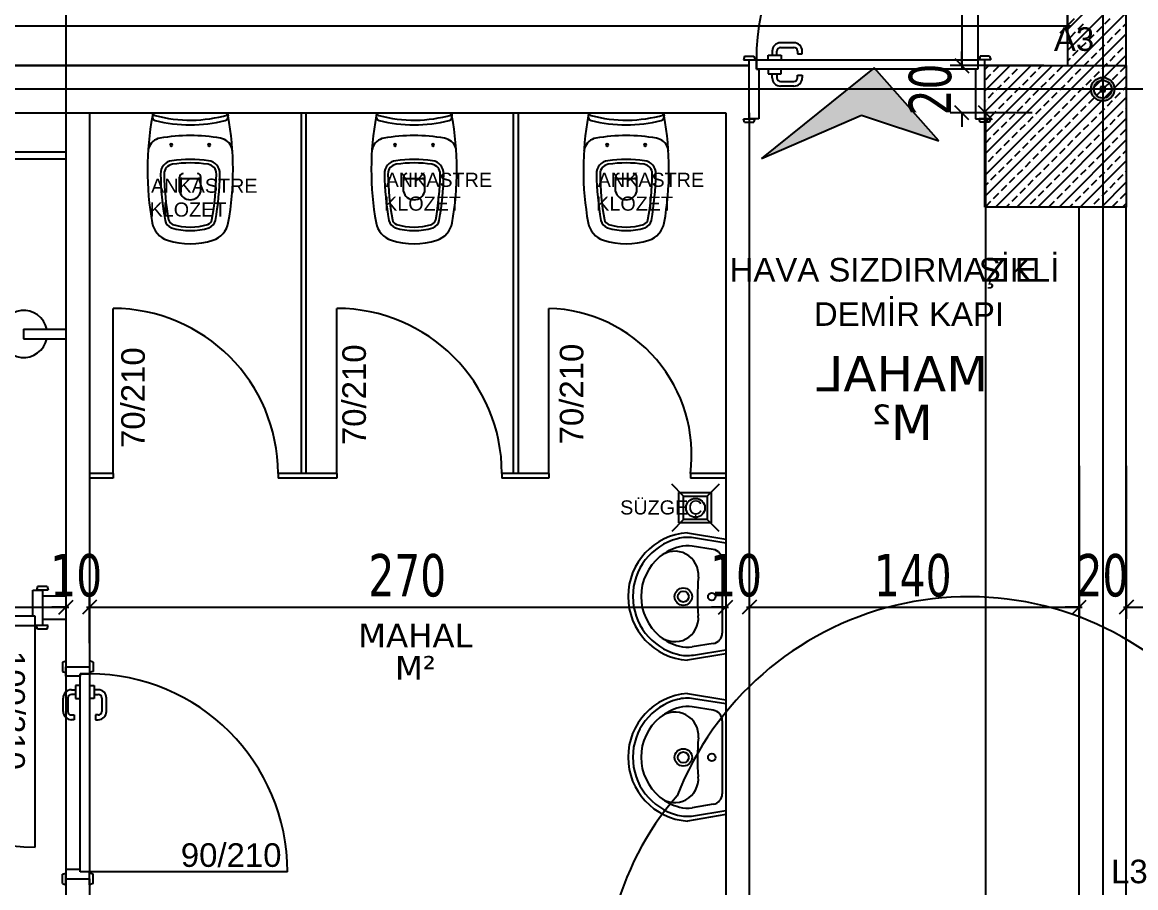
# Model space of a CAD drawing. Header units: millimetres. Extents: x 43168.9 to 43194.6, y -25545.1 to -25543.4.
# Drawn here: x 43169.2772 to 43169.3717, y -25543.9077 to -25543.8342 of the extents above; entities that cross this region are included whole.
import ezdxf
from ezdxf.enums import TextEntityAlignment as Align

# ---------------------------------------------------------------- set-up
doc = ezdxf.new("R2010")
doc.units = ezdxf.units.MM
doc.header["$LTSCALE"] = 200
doc.linetypes.add('DASHDOT2', pattern=[0.5, 0.25, -0.125, 0, -0.125])
for name, color, linetype in [('ahsap-mal_sgh', 44, 'Continuous'), ('aks_sgh', 5, 'DASHDOT2'), ('dograma_sgh', 43, 'Continuous'), ('duv_sgh', 4, 'Continuous'), ('kolon-b.a_sgh', 6, 'Continuous'), ('olcuic_sgh', 183, 'Continuous'), ('poz_sgh', 12, 'Continuous'), ('tarama-betonarme_sgh', 223, 'Continuous'), ('tefris-vitr_sgh', 156, 'Continuous'), ('yazi-genel_sgh', 7, 'Continuous')]:
    doc.layers.add(name, color=color, linetype=linetype)
doc.styles.add('1-200', font='arial.ttf', dxfattribs={"height": 60})
doc.styles.add('dim', font='VERDANA.TTF', dxfattribs={"width": 0.7})
doc.styles.add('text1', font='VERDANA.TTF')
doc.styles.add('text2', font='arial.ttf')

msp = doc.modelspace()

# ---------------------------------------------------------------- hatches: boundary and pattern name
msp.add_hatch(color=251).paths.add_polyline_path([(43169.35496612551, -25543.84431299453), (43169.34948354155, -25543.83810437786), (43169.33991312156, -25543.84580126879), (43169.34840391159, -25543.84212969205)])
h = msp.add_hatch(color=256)
edge = h.paths.add_edge_path()
edge.add_arc((43169.36887904157, -25543.83991939969), 0.001, 0, 360)
edge = h.paths.add_edge_path(flags=16)
edge.add_arc((43169.36887904157, -25543.83991939969), 0.00075, 0, 360)
h = msp.add_hatch(color=256)
edge = h.paths.add_edge_path()
edge.add_arc((43169.36887904157, -25543.83991939969), 0.001, 0, 360)
edge = h.paths.add_edge_path(flags=16)
edge.add_arc((43169.36887904157, -25543.83991939969), 0.00075, 0, 360)

# ---------------------------------------------------------------- linework, layer by layer
at = {"color": 0, "linetype": 'ByBlock', "lineweight": -2}
for p, q in [((43169.36527904157, -25543.835134116), (43169.36647904157, -25543.833934116)), ((43169.3563250017, -25543.83731939969), (43169.3575250017, -25543.83851939969)), ((43169.3563250017, -25543.83731939969), (43169.3575250017, -25543.83851939969)), ((43169.36907904157, -25543.83971939969), (43169.36867904157, -25543.83971939969)), ((43169.36867904157, -25543.83971939969), (43169.36867904157, -25543.84011939969)), ((43169.36907904157, -25543.83971939969), (43169.36867904157, -25543.83971939969)), ((43169.36867904157, -25543.83971939969), (43169.36867904157, -25543.84011939969)), ((43169.36894975225, -25543.83984868901), (43169.36880833089, -25543.83999011037)), ((43169.36894975225, -25543.83999011037), (43169.36880833089, -25543.83984868901)), ((43169.36894975225, -25543.83984868901), (43169.36880833089, -25543.83999011037)), ((43169.36894975225, -25543.83999011037), (43169.36880833089, -25543.83984868901)), ((43169.36907904157, -25543.84011939969), (43169.36907904157, -25543.83971939969)), ((43169.36907904157, -25543.84011939969), (43169.36907904157, -25543.83971939969)), ((43169.36867904157, -25543.84011939969), (43169.36907904157, -25543.84011939969)), ((43169.36867904157, -25543.84011939969), (43169.36907904157, -25543.84011939969)), ((43169.3575250017, -25543.84251939968), (43169.3563250017, -25543.84131939969)), ((43169.3595250017, -25543.84251939968), (43169.3583250017, -25543.84131939969)), ((43169.28027904113, -25543.88446240867), (43169.28147904113, -25543.88326240867)), ((43169.28027904113, -25543.88446240867), (43169.28147904113, -25543.88326240867)), ((43169.28347904113, -25543.88326240867), (43169.28227904113, -25543.88446240867)), ((43169.28347904113, -25543.88326240867), (43169.28227904113, -25543.88446240867)), ((43169.33627904096, -25543.88446240867), (43169.33747904096, -25543.88326240867)), ((43169.33627904096, -25543.88446240867), (43169.33747904096, -25543.88326240867)), ((43169.33947904096, -25543.88326240867), (43169.33827904096, -25543.88446240867)), ((43169.33947904096, -25543.88326240867), (43169.33827904096, -25543.88446240867)), ((43169.36627904143, -25543.88446240867), (43169.36747904143, -25543.88326240867)), ((43169.36627904143, -25543.88446240867), (43169.36747904143, -25543.88326240867)), ((43169.37147904143, -25543.88326240867), (43169.37027904143, -25543.88446240867)), ((43169.37147904143, -25543.88326240867), (43169.37027904143, -25543.88446240867))]:
    msp.add_line(p, q, dxfattribs=at)
at = {"color": 0}
for p, q in [((43169.34948354155, -25543.83810437786), (43169.33991312156, -25543.84580126879)), ((43169.35496612551, -25543.84431299453), (43169.34948354155, -25543.83810437786)), ((43169.33991312156, -25543.84580126879), (43169.34840391159, -25543.84212969205)), ((43169.34840391159, -25543.84212969205), (43169.35496612551, -25543.84431299453)), ((43169.33582350329, -25543.87897047384), (43169.33403748676, -25543.87868002769)), ((43169.33687904096, -25543.87843293213), (43169.33414984635, -25543.87798910416)), ((43169.33687904096, -25543.87843293213), (43169.33687904096, -25543.88748114851)), ((43169.33657904096, -25543.8798588041), (43169.33657904096, -25543.88605527655)), ((43169.33582350329, -25543.8869436068), (43169.33403748676, -25543.88723405295)), ((43169.33414984635, -25543.88792497648), (43169.33687904096, -25543.88748114851)), ((43169.33687904096, -25543.89207321951), (43169.33414984635, -25543.89162939154)), ((43169.33582350329, -25543.89261076122), (43169.33403748676, -25543.89232031507)), ((43169.33687904096, -25543.89207321951), (43169.33687904096, -25543.90112143589)), ((43169.33657904096, -25543.89349909147), (43169.33657904096, -25543.89969556393)), ((43169.33582350329, -25543.90058389418), (43169.33403748676, -25543.90087434033)), ((43169.33414984635, -25543.90156526386), (43169.33687904096, -25543.90112143589))]:
    msp.add_line(p, q, dxfattribs=at)
at = {"color": 0, "linetype": 'Continuous'}
for p, q in [((43169.28826628126, -25543.84191939969), (43169.29459893462, -25543.84191939969)), ((43169.30726628117, -25543.84191939969), (43169.31359893453, -25543.84191939969)), ((43169.32526628116, -25543.84191939969), (43169.33159893454, -25543.84191939969)), ((43169.29052174126, -25543.84859331969), (43169.29052174126, -25543.84738371968)), ((43169.29052174126, -25543.84748451968), (43169.29233614125, -25543.84748451968)), ((43169.29233614125, -25543.84859331969), (43169.29233614125, -25543.84738371968)), ((43169.30952174117, -25543.84859331969), (43169.30952174117, -25543.84738371968)), ((43169.30952174117, -25543.84748451968), (43169.31133614117, -25543.84748451968)), ((43169.31133614117, -25543.84859331969), (43169.31133614117, -25543.84738371968)), ((43169.32752174116, -25543.84859331969), (43169.32752174116, -25543.84738371968)), ((43169.32752174116, -25543.84748451968), (43169.32933614117, -25543.84748451968)), ((43169.32933614117, -25543.84859331969), (43169.32933614117, -25543.84738371968))]:
    msp.add_line(p, q, dxfattribs=at)
for p, q in [((43169.33330935935, -25543.87443698158), (43169.33230935935, -25543.87343698158)), ((43169.33630935935, -25543.87343698158), (43169.33530935935, -25543.87443698158)), ((43169.33330935935, -25543.87643698158), (43169.33330935935, -25543.87443698158)), ((43169.33330935935, -25543.87443698158), (43169.33530935935, -25543.87443698158)), ((43169.33530935935, -25543.87443698158), (43169.33530935935, -25543.87643698158)), ((43169.33330935935, -25543.87643698158), (43169.33230935935, -25543.87743698158)), ((43169.33530935935, -25543.87643698158), (43169.33330935935, -25543.87643698158)), ((43169.33630935935, -25543.87743698158), (43169.33530935935, -25543.87643698158)), ((43169.33275534181, -25543.89986811952), (43169.33275534181, -25543.89986811952))]:
    msp.add_line(p, q)
at = {"color": 0, "linetype": 'Continuous', "lineweight": -2}
for radius in [0.001, 0.001, 0.00075, 0.00075]:
    msp.add_circle((43169.36887904157, -25543.83991939969), radius, dxfattribs=at)
msp.add_circle((43169.33430935935, -25543.87543698158), 0.0008)
at = {"color": 0}
for centre, radius in [((43169.33327904096, -25543.88296964179), 0.0007400000000000001), ((43169.33327904096, -25543.88296964179), 0.00046), ((43169.33569811388, -25543.88296964179), 0.00032), ((43169.33327904096, -25543.89660992917), 0.0007400000000000001), ((43169.33327904096, -25543.89660992917), 0.00046), ((43169.33569811388, -25543.89660992917), 0.00032)]:
    msp.add_circle(centre, radius, dxfattribs=at)
at = {"color": 0, "linetype": 'Continuous'}
for centre, radius, start, end in [((43169.31304014125, -25543.84674867968), 0.02524468, 169.5449120765413, 190.2611061686555), ((43169.28855160125, -25543.84222983968), 0.0003427200000000001, 169.5449120765413, 255.1119651262232), ((43169.29130562147, -25543.84268177741), 0.003133497843446896, 165.9186519573934, 170.5567157658163), ((43169.28850820125, -25543.84191939969), 0.00024192, 180, 255.0200435291999), ((43169.29142894125, -25543.83100371969), 0.0115416, 255.0200435291999, 286.0987999213461), ((43169.29142894125, -25543.83140691969), 0.0115416, 255.1119651262232, 284.8880348737768), ((43169.29430628126, -25543.84222983968), 0.0003427200000000001, 284.8880348737768, 10.45508792345872), ((43169.29439284125, -25543.84194351968), 0.0002074999999995732, 286.8887178219527, 6.675207586944762), ((43169.30228652164, -25543.84067321647), 0.007787937268195099, 189.2077398298719, 191.0632290935294), ((43169.26981776125, -25543.84674867968), 0.02524468, 349.7388938313446, 10.45508792345872), ((43169.33204014117, -25543.84674867968), 0.02524468, 169.5449120765413, 190.2611061686555), ((43169.30755160117, -25543.84222983968), 0.0003427200000000001, 169.5449120765413, 255.1119651262232), ((43169.31030562138, -25543.84268177741), 0.003133497843446896, 165.9186519573934, 170.5567157658163), ((43169.30750820116, -25543.84191939969), 0.00024192, 180, 255.0200435291999), ((43169.31042894116, -25543.83100371969), 0.0115416, 255.0200435291999, 286.0987999213461), ((43169.31042894116, -25543.83140691969), 0.0115416, 255.1119651262232, 284.8880348737768), ((43169.31330628117, -25543.84222983968), 0.0003427200000000001, 284.8880348737768, 10.45508792345872), ((43169.31339284117, -25543.84194351968), 0.0002074999999995732, 286.8887178219527, 6.675207586944762), ((43169.32128652156, -25543.84067321647), 0.007787937268195099, 189.2077398298719, 191.0632290935294), ((43169.28881776117, -25543.84674867968), 0.02524468, 349.7388938313446, 10.45508792345872), ((43169.35004014117, -25543.84674867968), 0.02524468, 169.5449120765413, 190.2611061686555), ((43169.32555160117, -25543.84222983968), 0.0003427200000000001, 169.5449120765413, 255.1119651262232), ((43169.32830562138, -25543.84268177741), 0.003133497843446896, 165.9186519573934, 170.5567157658163), ((43169.32550820117, -25543.84191939969), 0.00024192, 180, 255.0200435291999), ((43169.32842894117, -25543.83100371969), 0.0115416, 255.0200435291999, 286.0987999213461), ((43169.32842894117, -25543.83140691969), 0.0115416, 255.1119651262232, 284.8880348737768), ((43169.33130628116, -25543.84222983968), 0.0003427200000000001, 284.8880348737768, 10.45508792345872), ((43169.33139284117, -25543.84194351968), 0.0002074999999995732, 286.8887178219527, 6.675207586944762), ((43169.33928652156, -25543.84067321647), 0.007787937268195099, 189.2077398298719, 191.0632290935294), ((43169.30681776116, -25543.84674867968), 0.02524468, 349.7388938313446, 10.45508792345872), ((43169.28905820126, -25543.84526659968), 0.0012096, 99.70627882945507, 162.1769421104649), ((43169.29142894125, -25543.85912691968), 0.0152712, 80.28521796358685, 99.70627882945507), ((43169.28981614125, -25543.84466211969), 0.000105, 0, 180), ((43169.28981614125, -25543.84466211969), 0.000105, 180, 0), ((43169.29303864126, -25543.84466211969), 0.000105, 0, 180), ((43169.29303864126, -25543.84466211969), 0.000105, 180, 0), ((43169.29380176125, -25543.84526695968), 0.0012096, 16.42053977213775, 80.28521796358685), ((43169.30805820117, -25543.84526659968), 0.0012096, 99.70627882945507, 162.1769421104649), ((43169.31042894116, -25543.85912691968), 0.0152712, 80.28521796358685, 99.70627882945507), ((43169.30881614117, -25543.84466211969), 0.000105, 0, 180), ((43169.30881614117, -25543.84466211969), 0.000105, 180, 0), ((43169.31203864117, -25543.84466211969), 0.000105, 0, 180), ((43169.31203864117, -25543.84466211969), 0.000105, 180, 0), ((43169.31280176117, -25543.84526695968), 0.0012096, 16.42053977213775, 80.28521796358685), ((43169.32605820116, -25543.84526659968), 0.0012096, 99.70627882945507, 162.1769421104649), ((43169.32842894117, -25543.85912691968), 0.0152712, 80.28521796358685, 99.70627882945507), ((43169.32681614117, -25543.84466211969), 0.000105, 0, 180), ((43169.32681614117, -25543.84466211969), 0.000105, 180, 0), ((43169.33003864116, -25543.84466211969), 0.000105, 0, 180), ((43169.33003864116, -25543.84466211969), 0.000105, 180, 0), ((43169.33080176117, -25543.84526695968), 0.0012096, 16.42053977213775, 80.28521796358685), ((43169.28942678125, -25543.84538511969), 0.00159678, 162.1769421104649, 172.1170608489973), ((43169.29346532125, -25543.84536609969), 0.00156034, 7.363955972175263, 16.42053977213775), ((43169.30842678116, -25543.84538511969), 0.00159678, 162.1769421104649, 172.1170608489973), ((43169.31246532117, -25543.84536609969), 0.00156034, 7.363955972175263, 16.42053977213775), ((43169.32642678117, -25543.84538511969), 0.00159678, 162.1769421104649, 172.1170608489973), ((43169.33046532117, -25543.84536609969), 0.00156034, 7.363955972175263, 16.42053977213775), ((43169.29003594125, -25543.84710331968), 0.00112896, 98.4278711426404, 180.8832112853982), ((43169.29003594125, -25543.84710331968), 0.00082656, 98.4278711426404, 180.8832112853982), ((43169.29142894125, -25543.85650505968), 0.01063334, 81.57212885735959, 98.4278711426404), ((43169.29142894125, -25543.85650505968), 0.01033094, 81.57212885735959, 98.4278711426404), ((43169.29282194125, -25543.84710331968), 0.00082656, 359.1167887146018, 81.57212885735959), ((43169.29282194125, -25543.84710331968), 0.00112896, 359.1167887146018, 81.57212885735959), ((43169.30903594117, -25543.84710331968), 0.00112896, 98.4278711426404, 180.8832112853982), ((43169.30903594117, -25543.84710331968), 0.00082656, 98.4278711426404, 180.8832112853982), ((43169.31042894116, -25543.85650505968), 0.01063334, 81.57212885735959, 98.4278711426404), ((43169.31042894116, -25543.85650505968), 0.01033094, 81.57212885735959, 98.4278711426404), ((43169.31182194117, -25543.84710331968), 0.00082656, 359.1167887146018, 81.57212885735959), ((43169.31182194117, -25543.84710331968), 0.00112896, 359.1167887146018, 81.57212885735959), ((43169.32703594117, -25543.84710331968), 0.00112896, 98.4278711426404, 180.8832112853982), ((43169.32703594117, -25543.84710331968), 0.00082656, 98.4278711426404, 180.8832112853982), ((43169.32842894117, -25543.85650505968), 0.01063334, 81.57212885735959, 98.4278711426404), ((43169.32842894117, -25543.85650505968), 0.01033094, 81.57212885735959, 98.4278711426404), ((43169.32982194117, -25543.84710331968), 0.00082656, 359.1167887146018, 81.57212885735959), ((43169.32982194117, -25543.84710331968), 0.00112896, 359.1167887146018, 81.57212885735959), ((43169.31304014125, -25543.84674867968), 0.02413588000000001, 180.8832112853982, 190.2611061686555), ((43169.31304014125, -25543.84674867968), 0.02383348, 180.8832112853982, 190.2611061686555), ((43169.29082414125, -25543.84738371968), 0.0003024, 90, 180), ((43169.29072334126, -25543.84768611969), 0.0002016, 90, 180), ((43169.29203374125, -25543.84738371968), 0.0003024, 0, 90), ((43169.29213454125, -25543.84768611969), 0.0002016, 0, 90), ((43169.26981776125, -25543.84674867968), 0.02383348, 349.7388938313446, 359.1167887146018), ((43169.26981776125, -25543.84674867968), 0.02413588000000001, 349.7388938313446, 359.1167887146018), ((43169.33204014117, -25543.84674867968), 0.02413588000000001, 180.8832112853982, 190.2611061686555), ((43169.33204014117, -25543.84674867968), 0.02383348, 180.8832112853982, 190.2611061686555), ((43169.30982414116, -25543.84738371968), 0.0003024, 90, 180), ((43169.30972334117, -25543.84768611969), 0.0002016, 90, 180), ((43169.31103374117, -25543.84738371968), 0.0003024, 0, 90), ((43169.31113454117, -25543.84768611969), 0.0002016, 0, 90), ((43169.28881776117, -25543.84674867968), 0.02383348, 349.7388938313446, 359.1167887146018), ((43169.28881776117, -25543.84674867968), 0.02413588000000001, 349.7388938313446, 359.1167887146018), ((43169.35004014117, -25543.84674867968), 0.02413588000000001, 180.8832112853982, 190.2611061686555), ((43169.35004014117, -25543.84674867968), 0.02383348, 180.8832112853982, 190.2611061686555), ((43169.32782414117, -25543.84738371968), 0.0003024, 90, 180), ((43169.32772334116, -25543.84768611969), 0.0002016, 90, 180), ((43169.32903374117, -25543.84738371968), 0.0003024, 0, 90), ((43169.32913454117, -25543.84768611969), 0.0002016, 0, 90), ((43169.30681776116, -25543.84674867968), 0.02383348, 349.7388938313446, 359.1167887146018), ((43169.30681776116, -25543.84674867968), 0.02413588000000001, 349.7388938313446, 359.1167887146018), ((43169.29142894125, -25543.84836291969), 0.000936, 194.250033162787, 345.749966837213), ((43169.31042894116, -25543.84836291969), 0.000936, 194.250033162787, 345.749966837213), ((43169.32842894117, -25543.84836291969), 0.000936, 194.250033162787, 345.749966837213), ((43169.29008378126, -25543.85090445969), 0.0019152, 190.2611061686555, 252.3488296842807), ((43169.29008378126, -25543.85090445969), 0.0008064000000000001, 190.2611061686555, 252.3488296842807), ((43169.29008378126, -25543.85090445969), 0.000504, 190.2611061686555, 252.3488296842807), ((43169.29277412126, -25543.85090445969), 0.000504, 287.6511703157194, 349.7388938313446), ((43169.29277412126, -25543.85090445969), 0.0008064000000000001, 287.6511703157194, 349.7388938313446), ((43169.29277412126, -25543.85090445969), 0.0019152, 287.6511703157194, 349.7388938313446), ((43169.30908378117, -25543.85090445969), 0.0019152, 190.2611061686555, 252.3488296842807), ((43169.30908378117, -25543.85090445969), 0.0008064000000000001, 190.2611061686555, 252.3488296842807), ((43169.30908378117, -25543.85090445969), 0.000504, 190.2611061686555, 252.3488296842807), ((43169.31177412117, -25543.85090445969), 0.000504, 287.6511703157194, 349.7388938313446), ((43169.31177412117, -25543.85090445969), 0.0008064000000000001, 287.6511703157194, 349.7388938313446), ((43169.31177412117, -25543.85090445969), 0.0019152, 287.6511703157194, 349.7388938313446), ((43169.32708378117, -25543.85090445969), 0.0019152, 190.2611061686555, 252.3488296842807), ((43169.32708378117, -25543.85090445969), 0.0008064000000000001, 190.2611061686555, 252.3488296842807), ((43169.32708378117, -25543.85090445969), 0.000504, 190.2611061686555, 252.3488296842807), ((43169.32977412116, -25543.85090445969), 0.000504, 287.6511703157194, 349.7388938313446), ((43169.32977412116, -25543.85090445969), 0.0008064000000000001, 287.6511703157194, 349.7388938313446), ((43169.32977412116, -25543.85090445969), 0.0019152, 287.6511703157194, 349.7388938313446), ((43169.29142894125, -25543.84667705969), 0.005242660000000001, 252.3488296842807, 287.6511703157194), ((43169.29142894125, -25543.84667705969), 0.00494026, 252.3488296842807, 287.6511703157194), ((43169.31042894116, -25543.84667705969), 0.005242660000000001, 252.3488296842807, 287.6511703157194), ((43169.31042894116, -25543.84667705969), 0.00494026, 252.3488296842807, 287.6511703157194), ((43169.32842894117, -25543.84667705969), 0.005242660000000001, 252.3488296842807, 287.6511703157194), ((43169.32842894117, -25543.84667705969), 0.00494026, 252.3488296842807, 287.6511703157194), ((43169.29142894125, -25543.84667705969), 0.006351460000000001, 252.3488296842807, 287.6511703157194), ((43169.31042894116, -25543.84667705969), 0.006351460000000001, 252.3488296842807, 287.6511703157194), ((43169.32842894117, -25543.84667705969), 0.006351460000000001, 252.3488296842807, 287.6511703157194)]:
    msp.add_arc(centre, radius, start, end, dxfattribs=at)
at = {"color": 0}
for centre, radius, start, end in [((43169.33406040696, -25543.88295704032), 0.005067828183215183, 104.6425346324955, 180), ((43169.33406040696, -25543.88295704032), 0.004367828183215182, 104.6425346324955, 129.1911825336606), ((43169.33361757651, -25543.8812621471), 0.003316040000000048, 80.76328557485782, 104.6425346324955), ((43169.33361757651, -25543.8812621471), 0.00261604, 80.76328557485782, 104.6425346324955), ((43169.33361757651, -25543.8812621471), 0.00261604, 80.76328557485782, 104.6425346324955), ((43169.33406040696, -25543.88295704032), 0.004367828183215182, 129.1911825336606, 180), ((43169.33256415259, -25543.88112187462), 0.002, 354.7254251190056, 129.1911825336606), ((43169.33567904096, -25543.8798588041), 0.0009000000000000001, 0, 80.76328557485782), ((43169.35257904096, -25543.88296964179), 0.0181, 174.7254251190056, 185.1965979802496), ((43169.33256415259, -25543.88112187465), 0.002, 354.7224443883432, 354.7284070790732), ((43169.33256415259, -25543.88112187465), 0.002, 354.7224443883432, 354.7284070790732), ((43169.33406040696, -25543.88295704032), 0.005067828183215189, 180, 255.3574653675045), ((43169.33406040696, -25543.88297698212), 0.005067828183215183, 179.8457765262214, 179.9170113387084), ((43169.33406040696, -25543.88295704032), 0.004367828183215182, 180, 230.7308423445258), ((43169.33256165641, -25543.884790168), 0.002, 230.7308423445258, 5.196597980249598), ((43169.33256165641, -25543.88479016797), 0.002, 5.193616590629108, 5.199578520734829), ((43169.33256165641, -25543.88479016797), 0.002, 5.193616590629108, 5.199578520734829), ((43169.33567904096, -25543.88605527655), 0.0009000000000000001, 279.2367144251422, 0), ((43169.33406040696, -25543.88295704032), 0.004367828183215182, 230.7308423445258, 255.3574653675045), ((43169.33361757651, -25543.88465193354), 0.00261604, 255.3574653675045, 279.2367144251422), ((43169.33361757651, -25543.88465193354), 0.00261604, 255.3574653675045, 279.2367144251422), ((43169.33361757651, -25543.88465193354), 0.003316040000000014, 255.3574653675045, 279.2367144251422), ((43169.33406040696, -25543.8965973277), 0.005067828183215183, 104.6425346324955, 180), ((43169.33361757651, -25543.89490243448), 0.003316040000000048, 80.76328557485782, 104.6425346324955), ((43169.33406040696, -25543.8965973277), 0.004367828183215182, 104.6425346324955, 129.1911825336606), ((43169.33256415259, -25543.894762162), 0.002, 354.7254251190056, 129.1911825336606), ((43169.33361757651, -25543.89490243448), 0.00261604, 80.76328557485782, 104.6425346324955), ((43169.33361757651, -25543.89490243448), 0.00261604, 80.76328557485782, 104.6425346324955), ((43169.33567904096, -25543.89349909147), 0.0009000000000000001, 0, 80.76328557485782), ((43169.33406040696, -25543.8965973277), 0.004367828183215182, 129.1911825336606, 180), ((43169.35257904096, -25543.89660992917), 0.0181, 174.7254251190056, 185.1965979802496), ((43169.33256415259, -25543.89476216203), 0.002, 354.7224443883432, 354.7284070790732), ((43169.33256415259, -25543.89476216203), 0.002, 354.7224443883432, 354.7284070790732), ((43169.33406040696, -25543.8965973277), 0.005067828183215189, 180, 255.3574653675045), ((43169.33406040696, -25543.8966172695), 0.005067828183215183, 179.8457765262214, 179.9170113387084), ((43169.33406040696, -25543.8965973277), 0.004367828183215182, 180, 230.7308423445258), ((43169.33256165641, -25543.89843045538), 0.002, 230.7308423445258, 5.196597980249598), ((43169.33256165641, -25543.89843045535), 0.002, 5.193616590629108, 5.199578520734829), ((43169.33256165641, -25543.89843045535), 0.002, 5.193616590629108, 5.199578520734829), ((43169.33406040696, -25543.8965973277), 0.004367828183215182, 230.7308423445258, 255.3574653675045), ((43169.33567904096, -25543.89969556393), 0.0009000000000000001, 279.2367144251422, 0), ((43169.33361757651, -25543.89829222092), 0.00261604, 255.3574653675045, 279.2367144251422), ((43169.33361757651, -25543.89829222092), 0.00261604, 255.3574653675045, 279.2367144251422), ((43169.33361757651, -25543.89829222092), 0.003316040000000014, 255.3574653675045, 279.2367144251422)]:
    msp.add_arc(centre, radius, start, end, dxfattribs=at)
for centre, radius, start, end in [((43169.35750790998, -25543.9095586669), 0.02658187990774248, 48.61982360371253, 158.6198233049204), ((43169.35125286414, -25543.9160487523), 0.02457582572273516, 138.8223199974532, 248.8223207727208)]:
    msp.add_arc(centre, radius, start, end)
at = {"layer": 'ahsap-mal_sgh'}
for p, q in [((43169.30087904113, -25543.87251939968), (43169.30087904113, -25543.84191939969)), ((43169.30127904113, -25543.87251939968), (43169.30127904113, -25543.84191939969)), ((43169.31887904113, -25543.87251939968), (43169.31887904113, -25543.84191939969)), ((43169.31927904113, -25543.87251939968), (43169.31927904113, -25543.84191939969)), ((43169.28487904113, -25543.87251939968), (43169.28287904113, -25543.87251939968)), ((43169.28487904113, -25543.87291939968), (43169.28287904113, -25543.87291939968)), ((43169.30387904104, -25543.87251939968), (43169.29887904113, -25543.87251939968)), ((43169.30387904104, -25543.87291939968), (43169.29887904113, -25543.87291939968)), ((43169.32187904105, -25543.87291939968), (43169.31787332568, -25543.87291939968)), ((43169.32187904105, -25543.87251939968), (43169.31787904113, -25543.87251939968)), ((43169.33687904096, -25543.87251939968), (43169.33387904113, -25543.87251939968)), ((43169.33687904096, -25543.87291939968), (43169.33387904113, -25543.87291939968))]:
    msp.add_line(p, q, dxfattribs=at)
at = {"layer": 'aks_sgh'}
for p, q in [((43169.28087904157, -25543.74091939969), (43169.28087904157, -25544.78991939969)), ((43169.36887904157, -25543.74091939969), (43169.36887904157, -25544.78991939969)), ((43169.99087959111, -25543.83991939969), (43169.01487849203, -25543.83991939969))]:
    msp.add_line(p, q, dxfattribs=at)
at = {"layer": 'Defpoints', "color": 1}
for p, q in [((43169.33291340544, -25543.87670231598), (43169.33291340544, -25543.87412851473)), ((43169.33291340544, -25543.87412851473), (43169.33564678958, -25543.87412851473)), ((43169.33564678958, -25543.87412851473), (43169.33564678958, -25543.87670231598)), ((43169.33564678958, -25543.87670231598), (43169.33291340544, -25543.87670231598)), ((43169.33363216403, -25543.87754385301), (43169.33687904096, -25543.87808820693)), ((43169.33687904096, -25543.87808820693), (43169.33687904096, -25543.88782587371)), ((43169.33687904096, -25543.88782587371), (43169.33363216403, -25543.88837022763)), ((43169.33363216403, -25543.89118414039), (43169.33687904096, -25543.89172849431)), ((43169.33687904096, -25543.89172849431), (43169.33687904096, -25543.90146616109)), ((43169.33687904096, -25543.90146616109), (43169.33363216403, -25543.90201051501))]:
    msp.add_line(p, q, dxfattribs=at)
for centre in [(43169.3340196143, -25543.88295704032), (43169.3340196143, -25543.8965973277)]:
    msp.add_arc(centre, 0.005427035520148855, 94.09397777718895, 265.906022222811, dxfattribs=at)
at = {"layer": 'dograma_sgh', "color": 145}
for p, q in [((43169.35827904144, -25543.81861939968), (43169.35827904144, -25543.83741939969)), ((43169.28487904113, -25543.87251939968), (43169.28487904113, -25543.85851939968)), ((43169.30387904113, -25543.87251939968), (43169.30387904113, -25543.85851939968)), ((43169.32187904113, -25543.87251939968), (43169.32187904113, -25543.85851939968)), ((43169.28487904113, -25543.87251939968), (43169.28487904113, -25543.87291939968)), ((43169.29887904113, -25543.87251939968), (43169.29887904113, -25543.87291939968)), ((43169.30387904104, -25543.87251939968), (43169.30387904104, -25543.87291939968)), ((43169.31787904105, -25543.87251939968), (43169.31787904105, -25543.87291939968)), ((43169.32187904105, -25543.87251939968), (43169.32187904105, -25543.87291939968)), ((43169.33387904113, -25543.87251939968), (43169.33387904113, -25543.87291939968)), ((43169.27827904113, -25543.90421939969), (43169.27827904113, -25543.88541939968)), ((43169.29967904113, -25543.90631939968), (43169.28287904113, -25543.90631939968))]:
    msp.add_line(p, q, dxfattribs=at)
at = {"layer": 'dograma_sgh'}
for p, q in [((43169.34266904181, -25543.8359794002), (43169.34152904181, -25543.8359793999)), ((43169.33847904143, -25543.83711939969), (43169.33837904143, -25543.83741939969)), ((43169.33847904143, -25543.83711939969), (43169.33927904144, -25543.83711939969)), ((43169.33927904144, -25543.83711939969), (43169.33937904143, -25543.83741939969)), ((43169.34047904144, -25543.83741939961), (43169.34047904154, -25543.83701939963)), ((43169.34047904154, -25543.83701939963), (43169.34157904154, -25543.83701939992)), ((43169.34082904163, -25543.83667939972), (43169.34082904154, -25543.83701939972)), ((43169.34122904154, -25543.83701939983), (43169.34122904162, -25543.83667939982)), ((43169.3415290417, -25543.83637939991), (43169.3426690417, -25543.8363794002)), ((43169.34157904154, -25543.83701939992), (43169.34157904144, -25543.83741939991)), ((43169.34296904162, -25543.83667940028), (43169.34296904157, -25543.83691940028)), ((43169.34296904157, -25543.83691940028), (43169.34336904156, -25543.83691940038)), ((43169.34336904156, -25543.83691940038), (43169.34336904163, -25543.83667940038)), ((43169.35847904143, -25543.83711939969), (43169.35837904143, -25543.83741939969)), ((43169.35927904143, -25543.83711939969), (43169.35847904143, -25543.83711939969)), ((43169.35927904143, -25543.83711939969), (43169.35937904143, -25543.83741939969)), ((43169.33837904143, -25543.83741939969), (43169.33937904143, -25543.83741939969)), ((43169.33887904143, -25543.84241939968), (43169.33887904143, -25543.83741939969)), ((43169.33887904143, -25543.83741939969), (43169.33947904143, -25543.83741939969)), ((43169.33947904143, -25543.83821939968), (43169.33947904143, -25543.83741939969)), ((43169.33947904143, -25543.83741939969), (43169.35827904144, -25543.83741939969)), ((43169.33947904143, -25543.83741939969), (43169.33947904143, -25543.83771939969)), ((43169.33947904143, -25543.83771939969), (43169.33947904143, -25543.83821939968)), ((43169.35827904144, -25543.83741939969), (43169.35827904144, -25543.83821939968)), ((43169.35887904144, -25543.83741939969), (43169.35827904144, -25543.83741939969)), ((43169.35827904144, -25543.83741939969), (43169.35827904144, -25543.83771939969)), ((43169.35827904144, -25543.83771939969), (43169.35827904144, -25543.83821939968)), ((43169.35937904143, -25543.83741939969), (43169.35837904143, -25543.83741939969)), ((43169.35887904144, -25543.84241939968), (43169.35887904144, -25543.83741939969)), ((43169.35827904144, -25543.83821939968), (43169.33947904143, -25543.83821939968)), ((43169.33947904143, -25543.83821939968), (43169.33967904143, -25543.83821939968)), ((43169.33967904143, -25543.83821939968), (43169.33967904143, -25543.84241939968)), ((43169.34047904144, -25543.83821939976), (43169.34047904154, -25543.83861939974)), ((43169.34047904154, -25543.83861939974), (43169.34157904154, -25543.83861939945)), ((43169.34082904163, -25543.83895939965), (43169.34082904154, -25543.83861939965)), ((43169.34122904154, -25543.83861939954), (43169.34122904162, -25543.83895939955)), ((43169.34157904154, -25543.83861939945), (43169.34157904144, -25543.83821939946)), ((43169.34296904162, -25543.83895939909), (43169.34296904157, -25543.83871939909)), ((43169.34296904157, -25543.83871939909), (43169.34336904156, -25543.83871939899)), ((43169.34336904156, -25543.83871939899), (43169.34336904163, -25543.83895939899)), ((43169.35827904144, -25543.83821939968), (43169.35807904143, -25543.83821939968)), ((43169.35807904143, -25543.83821939968), (43169.35807904143, -25543.84241939968)), ((43169.3415290417, -25543.83925939946), (43169.3426690417, -25543.83925939917)), ((43169.34266904181, -25543.83965939917), (43169.34152904181, -25543.83965939947)), ((43169.33847904143, -25543.84271939969), (43169.33837904143, -25543.84241939968)), ((43169.33837904143, -25543.84241939968), (43169.33937904143, -25543.84241939968)), ((43169.33847904143, -25543.84271939969), (43169.33927904144, -25543.84271939969)), ((43169.33967904143, -25543.84241939968), (43169.33887904143, -25543.84241939968)), ((43169.33927904144, -25543.84271939969), (43169.33937904143, -25543.84241939968)), ((43169.35807904143, -25543.84241939968), (43169.35887904144, -25543.84241939968)), ((43169.35847904143, -25543.84271939969), (43169.35837904143, -25543.84241939968)), ((43169.35937904143, -25543.84241939968), (43169.35837904143, -25543.84241939968)), ((43169.35927904143, -25543.84271939969), (43169.35847904143, -25543.84271939969)), ((43169.35927904143, -25543.84271939969), (43169.35937904143, -25543.84241939968)), ((43169.27807904113, -25543.88461939969), (43169.27807904113, -25543.88241939968)), ((43169.27807904113, -25543.88241939968), (43169.27887904113, -25543.88241939968)), ((43169.27847904113, -25543.88211939968), (43169.27837904113, -25543.88241939968)), ((43169.27937904113, -25543.88241939968), (43169.27837904113, -25543.88241939968)), ((43169.27927904113, -25543.88211939968), (43169.27847904113, -25543.88211939968)), ((43169.27887904113, -25543.88241939968), (43169.27887904113, -25543.88541939968)), ((43169.27927904113, -25543.88211939968), (43169.27937904113, -25543.88241939968)), ((43169.27827904113, -25543.88461939969), (43169.25947904113, -25543.88461939969)), ((43169.27827904113, -25543.88461939969), (43169.27807904113, -25543.88461939969)), ((43169.27827904113, -25543.88541939968), (43169.27827904113, -25543.88461939969)), ((43169.27827904113, -25543.88511939969), (43169.27827904113, -25543.88461939969)), ((43169.27827904113, -25543.88541939968), (43169.27827904113, -25543.88511939969)), ((43169.25947904113, -25543.88541939968), (43169.27827904113, -25543.88541939968)), ((43169.27887904113, -25543.88541939968), (43169.27827904113, -25543.88541939968)), ((43169.27847904113, -25543.88571939968), (43169.27837904113, -25543.88541939968)), ((43169.27937904113, -25543.88541939968), (43169.27837904113, -25543.88541939968)), ((43169.27927904113, -25543.88571939968), (43169.27847904113, -25543.88571939968)), ((43169.27927904113, -25543.88571939968), (43169.27937904113, -25543.88541939968)), ((43169.28057904113, -25543.88851939968), (43169.28087904113, -25543.88841939968)), ((43169.28057904113, -25543.88851939968), (43169.28057904113, -25543.88931939968)), ((43169.28087904113, -25543.88841939968), (43169.28087904113, -25543.88941939968)), ((43169.28087904113, -25543.88891939968), (43169.28287904113, -25543.88891939968)), ((43169.28087904113, -25543.88971939968), (43169.28087904113, -25543.88891939968)), ((43169.28317904113, -25543.88851939968), (43169.28287904113, -25543.88841939968)), ((43169.28287904113, -25543.88841939968), (43169.28287904113, -25543.88941939968)), ((43169.28287904113, -25543.88891939968), (43169.28287904113, -25543.88951939968)), ((43169.28317904113, -25543.88851939968), (43169.28317904113, -25543.88931939968)), ((43169.28057904113, -25543.88931939968), (43169.28087904113, -25543.88941939968)), ((43169.28207904113, -25543.88971939968), (43169.28087904113, -25543.88971939968)), ((43169.28207904113, -25543.88951939968), (43169.28287904113, -25543.88951939968)), ((43169.28207904113, -25543.90631939968), (43169.28207904113, -25543.88951939968)), ((43169.28257904113, -25543.88951939968), (43169.28207904113, -25543.88951939968)), ((43169.28207904113, -25543.88951939968), (43169.28207904113, -25543.88971939968)), ((43169.28287904113, -25543.88951939968), (43169.28257904113, -25543.88951939968)), ((43169.28317904113, -25543.88931939968), (43169.28287904113, -25543.88941939968)), ((43169.28287904113, -25543.88951939968), (43169.28287904113, -25543.90631939968)), ((43169.28133904117, -25543.89086939987), (43169.28167904117, -25543.89086939978)), ((43169.28207904106, -25543.89051939968), (43169.28167904108, -25543.89051939979)), ((43169.28167904108, -25543.89051939979), (43169.28167904136, -25543.89161939978)), ((43169.2828790412, -25543.89051939968), (43169.28327904118, -25543.89051939979)), ((43169.28327904118, -25543.89051939979), (43169.2832790409, -25543.89161939978)), ((43169.2836190411, -25543.89086939987), (43169.28327904109, -25543.89086939978)), ((43169.28063904164, -25543.89270940005), (43169.28063904135, -25543.89156940005)), ((43169.28103904135, -25543.89156939995), (43169.28103904164, -25543.89270939995)), ((43169.28167904127, -25543.89126939978), (43169.28133904127, -25543.89126939987)), ((43169.28167904136, -25543.89161939978), (43169.28207904135, -25543.89161939968)), ((43169.2832790409, -25543.89161939978), (43169.2828790409, -25543.89161939968)), ((43169.28327904099, -25543.89126939978), (43169.28361904099, -25543.89126939987)), ((43169.28391904091, -25543.89156939995), (43169.28391904062, -25543.89270939995)), ((43169.28431904062, -25543.89270940005), (43169.28431904091, -25543.89156940005)), ((43169.28133904172, -25543.89300939987), (43169.28157904172, -25543.89300939981)), ((43169.28157904182, -25543.89340939981), (43169.28133904182, -25543.89340939987)), ((43169.28157904172, -25543.89300939981), (43169.28157904182, -25543.89340939981)), ((43169.28337904054, -25543.89300939981), (43169.28337904044, -25543.89340939981)), ((43169.28337904044, -25543.89340939981), (43169.28361904043, -25543.89340939987)), ((43169.28361904054, -25543.89300939987), (43169.28337904054, -25543.89300939981)), ((43169.28207904113, -25543.90611939968), (43169.28087904113, -25543.90611939968)), ((43169.28087904113, -25543.90611939968), (43169.28087904113, -25543.90691939968)), ((43169.28207904113, -25543.90631939968), (43169.28207904113, -25543.90611939968)), ((43169.28057904113, -25543.90651939968), (43169.28087904113, -25543.90641939968)), ((43169.28057904113, -25543.90731939968), (43169.28057904113, -25543.90651939968)), ((43169.28087904113, -25543.90741939968), (43169.28087904113, -25543.90641939968)), ((43169.28087904113, -25543.90691939968), (43169.28287904113, -25543.90691939968)), ((43169.28287904113, -25543.90631939968), (43169.28207904113, -25543.90631939968)), ((43169.28257904113, -25543.90631939968), (43169.28207904113, -25543.90631939968)), ((43169.28287904113, -25543.90631939968), (43169.28257904113, -25543.90631939968)), ((43169.28287904113, -25543.90691939968), (43169.28287904113, -25543.90631939968)), ((43169.28317904113, -25543.90651939968), (43169.28287904113, -25543.90641939968)), ((43169.28287904113, -25543.90741939968), (43169.28287904113, -25543.90641939968)), ((43169.28317904113, -25543.90731939968), (43169.28317904113, -25543.90651939968)), ((43169.28057904113, -25543.90731939968), (43169.28087904113, -25543.90741939968)), ((43169.28317904113, -25543.90731939968), (43169.28287904113, -25543.90741939968))]:
    msp.add_line(p, q, dxfattribs=at)
at = {"layer": 'dograma_sgh', "color": 145}
for centre, radius, start, end in [((43169.35827904144, -25543.83741939969), 0.01879999999999999, 90, 180), ((43169.28487904113, -25543.87251939968), 0.014, 0, 90), ((43169.30387904113, -25543.87251939968), 0.014, 0, 90), ((43169.32156633547, -25543.87093029025), 0.01241482941746965, 352.645912808344, 88.55667598469375), ((43169.27827904113, -25543.88541939968), 0.01879999999999999, 180, 270), ((43169.28287904113, -25543.90631939968), 0.0168, 0, 90)]:
    msp.add_arc(centre, radius, start, end, dxfattribs=at)
at = {"layer": 'dograma_sgh'}
for centre, radius, start, end in [((43169.34152904162, -25543.8366793999), 0.0007, 89.99998540914169, 179.9999854091419), ((43169.34266904162, -25543.8366794002), 0.0007, 359.9999854091419, 89.99998540914169), ((43169.34152904162, -25543.8366793999), 0.0003, 89.99998540914169, 179.9999854091419), ((43169.34266904162, -25543.8366794002), 0.0003, 359.9999854091419, 89.99998540914169), ((43169.34152904162, -25543.83895939947), 0.0007, 180.0000145908581, 270.0000145908583), ((43169.34152904162, -25543.83895939947), 0.0003, 180.0000145908581, 270.0000145908583), ((43169.34266904162, -25543.83895939917), 0.0003, 270.0000145908583, 1.459085805009095e-05), ((43169.34266904162, -25543.83895939917), 0.0007, 270.0000145908583, 1.459085805009095e-05), ((43169.28133904135, -25543.89156939987), 0.0007, 90.00001459085833, 180.0000145908581), ((43169.28361904091, -25543.89156939987), 0.0007, 359.9999854091419, 89.99998540914169), ((43169.28133904135, -25543.89156939987), 0.0003, 90.00001459085833, 180.0000145908581), ((43169.28361904091, -25543.89156939987), 0.0003, 359.9999854091419, 89.99998540914169), ((43169.28133904164, -25543.89270939987), 0.0007, 180.0000145908581, 270.0000145908583), ((43169.28133904164, -25543.89270939987), 0.0003, 180.0000145908581, 270.0000145908583), ((43169.28361904062, -25543.89270939987), 0.0007, 269.9999854091417, 359.9999854091419), ((43169.28361904062, -25543.89270939987), 0.0003, 269.9999854091417, 359.9999854091419)]:
    msp.add_arc(centre, radius, start, end, dxfattribs=at)
at = {"layer": 'duv_sgh'}
for p, q in [((43169.19787904157, -25543.83791939968), (43169.33887904143, -25543.83791939968)), ((43169.33887904143, -25543.83791939969), (43169.19787904157, -25543.83791939969)), ((43169.33887904143, -25543.84241939968), (43169.33887904143, -25543.83741939969)), ((43169.35887904144, -25543.84241939968), (43169.35887904144, -25543.83741939969)), ((43169.19787904157, -25543.84191939969), (43169.33687904096, -25543.84191939969)), ((43169.28087904113, -25543.84191939969), (43169.28087904113, -25543.88291939969)), ((43169.28087904113, -25543.84191939969), (43169.28087904113, -25543.88291939969)), ((43169.28287904113, -25543.84191939969), (43169.28287904113, -25543.88491939969)), ((43169.28287904113, -25543.84191939969), (43169.28287904113, -25543.88891939968)), ((43169.33687904096, -25543.84191939969), (43169.33687904096, -25543.92791939968)), ((43169.33887904096, -25543.84191939969), (43169.33887904096, -25543.92991939968)), ((43169.36687904143, -25543.96591939968), (43169.36687904143, -25543.84991939969)), ((43169.37087904143, -25544.02711939969), (43169.37087904143, -25543.84991939969)), ((43169.27887904113, -25543.88241939968), (43169.27887904113, -25543.88541939968)), ((43169.28087904113, -25543.88291939969), (43169.27887904113, -25543.88291939969)), ((43169.28087904113, -25543.88491939969), (43169.27887904113, -25543.88491939969)), ((43169.28087904113, -25543.88491939969), (43169.28087904113, -25543.88891939968)), ((43169.28087904113, -25543.88891939968), (43169.28287904113, -25543.88891939968)), ((43169.28087904113, -25543.90691939968), (43169.28087904113, -25543.92991939968)), ((43169.28087904113, -25543.90691939968), (43169.28287904113, -25543.90691939968)), ((43169.28287904113, -25543.90691939968), (43169.28287904113, -25543.92791939968))]:
    msp.add_line(p, q, dxfattribs=at)
at = {"layer": 'kolon-b.a_sgh'}
for p, q in [((43169.37087904157, -25543.83791939969), (43169.37087904157, -25543.81060134588)), ((43169.36587904157, -25543.81531332948), (43169.36587904157, -25543.83791939969)), ((43169.35887904157, -25543.83791939969), (43169.37087904157, -25543.83791939969)), ((43169.35887904157, -25543.84991939969), (43169.35887904157, -25543.83791939969)), ((43169.36587904157, -25543.83791939969), (43169.37087904157, -25543.83791939969)), ((43169.37087904157, -25543.83791939969), (43169.37087904157, -25543.84991939969)), ((43169.37087904157, -25543.84991939969), (43169.35887904157, -25543.84991939969))]:
    msp.add_line(p, q, dxfattribs=at)
at = {"layer": 'olcuic_sgh'}
for p, q in [((43169.3569250017, -25543.81506332948), (43169.3569250017, -25543.83816939969)), ((43169.36587904157, -25543.83591939969), (43169.36587904157, -25543.833534116)), ((43169.09174999902, -25543.834534116), (43169.36612904157, -25543.834534116)), ((43169.3569250017, -25543.83791939969), (43169.3569250017, -25543.83671939969)), ((43169.36387904157, -25543.83791939969), (43169.3559250017, -25543.83791939969)), ((43169.36387904157, -25543.83791939969), (43169.3559250017, -25543.83791939969)), ((43169.3589250017, -25543.84166939968), (43169.3589250017, -25544.01836939968)), ((43169.36287904143, -25543.84191939969), (43169.3559250017, -25543.84191939969)), ((43169.3569250017, -25543.84191939969), (43169.3569250017, -25543.84311939968)), ((43169.36287904143, -25543.84191939969), (43169.3579250017, -25543.84191939969)), ((43169.33887904096, -25543.87186240867), (43169.33887904096, -25543.88486240867)), ((43169.33887904096, -25543.87186240867), (43169.33887904096, -25543.88486240867)), ((43169.36687904143, -25543.87186240867), (43169.36687904143, -25543.88486240867)), ((43169.36687904143, -25543.87186240867), (43169.36687904143, -25543.88486240867)), ((43169.37087904143, -25543.87186240867), (43169.37087904143, -25543.88486240867)), ((43169.37087904143, -25543.87186240867), (43169.37087904143, -25543.88486240867)), ((43169.33687904096, -25543.87491939968), (43169.33687904096, -25543.88486240867)), ((43169.33687904096, -25543.87491939968), (43169.33687904096, -25543.88486240867)), ((43169.28287904113, -25543.88691939968), (43169.28287904113, -25543.88286240867)), ((43169.28287904113, -25543.88691939968), (43169.28287904113, -25543.88286240867)), ((43169.25162904126, -25543.88386240867), (43169.28112904113, -25543.88386240867)), ((43169.28087904113, -25543.88386240867), (43169.27967904113, -25543.88386240867)), ((43169.28087904113, -25543.88386240867), (43169.28087904113, -25543.88486240867)), ((43169.28087904113, -25543.88386240867), (43169.28087904113, -25543.88486240867)), ((43169.28262904113, -25543.88386240867), (43169.33712904096, -25543.88386240867)), ((43169.28287904113, -25543.88386240867), (43169.28407904113, -25543.88386240867)), ((43169.33687904096, -25543.88386240867), (43169.33567904096, -25543.88386240867)), ((43169.33862904096, -25543.88386240867), (43169.36712904143, -25543.88386240867)), ((43169.33887904096, -25543.88386240867), (43169.34007904096, -25543.88386240867)), ((43169.36687904143, -25543.88386240867), (43169.36567904143, -25543.88386240867)), ((43169.37062904143, -25543.88386240867), (43169.64112904157, -25543.88386240867)), ((43169.37087904143, -25543.88386240867), (43169.37207904143, -25543.88386240867))]:
    msp.add_line(p, q, dxfattribs=at)
at = {"layer": 'tarama-betonarme_sgh'}
for p, q in [((43169.36587904157, -25543.8348451848), (43169.37087904157, -25543.82984518479)), ((43169.36587904157, -25543.83664123602), (43169.37087904157, -25543.83164123602)), ((43169.36639692913, -25543.83791939969), (43169.37087904157, -25543.83343728725)), ((43169.3690474106, -25543.83437089299), (43169.36949642341, -25543.83392188018)), ((43169.37061895542, -25543.83459539939), (43169.37087904157, -25543.83433531324)), ((43169.36612882736, -25543.83549342501), (43169.36657784017, -25543.8350444122)), ((43169.36680234657, -25543.83481990579), (43169.36725135938, -25543.83437089299)), ((43169.36770037218, -25543.83571793141), (43169.36814938499, -25543.8352689186)), ((43169.36819298035, -25543.83791939969), (43169.37087904157, -25543.83523333847)), ((43169.36837389139, -25543.8350444122), (43169.36882290419, -25543.83459539939)), ((43169.36994543621, -25543.8352689186), (43169.37039444902, -25543.83481990579)), ((43169.36587904157, -25543.8357432108), (43169.36590432096, -25543.83571793141)), ((43169.36702685297, -25543.83639145062), (43169.36747586578, -25543.83594243781)), ((43169.36859839779, -25543.83661595702), (43169.3690474106, -25543.83616694421)), ((43169.36927191701, -25543.83594243781), (43169.36972092981, -25543.83549342501)), ((43169.37084346182, -25543.83616694421), (43169.37087904157, -25543.83613136447)), ((43169.36635333376, -25543.83706496983), (43169.36680234657, -25543.83661595702)), ((43169.36792487858, -25543.83728947623), (43169.36837389139, -25543.83684046342)), ((43169.36949642341, -25543.83751398263), (43169.36994543621, -25543.83706496983)), ((43169.36998903158, -25543.83791939969), (43169.37087904157, -25543.83702938969)), ((43169.37016994262, -25543.83684046342), (43169.37061895542, -25543.83639145062)), ((43169.35887904157, -25543.83825308235), (43169.35921272423, -25543.83791939969)), ((43169.35887904157, -25543.84004913357), (43169.36100877546, -25543.83791939969)), ((43169.35887904157, -25543.8418451848), (43169.36280482668, -25543.83791939969)), ((43169.35887904157, -25543.84364123602), (43169.3646008779, -25543.83791939969)), ((43169.35887904157, -25543.84543728724), (43169.36639692913, -25543.83791939969)), ((43169.35887904157, -25543.84723333847), (43169.36819298035, -25543.83791939969)), ((43169.35887904157, -25543.84902938969), (43169.36998903158, -25543.83791939969)), ((43169.35961814167, -25543.83841200824), (43169.36006715448, -25543.83796299544)), ((43169.3618632057, -25543.83796299544), (43169.36190680145, -25543.83791939969)), ((43169.36343475052, -25543.83818750184), (43169.36370285268, -25543.83791939969)), ((43169.36500629535, -25543.83841200824), (43169.36545530815, -25543.83796299544)), ((43169.36587904157, -25543.83753926202), (43169.36612882736, -25543.83728947623)), ((43169.36725135938, -25543.83796299544), (43169.36729495513, -25543.83791939969)), ((43169.36729495513, -25543.83791939969), (43169.36770037218, -25543.83751398263)), ((43169.36882290419, -25543.83818750184), (43169.36909100635, -25543.83791939969)), ((43169.36909100635, -25543.83791939969), (43169.36927191701, -25543.83773848903)), ((43169.37039444902, -25543.83841200824), (43169.37084346182, -25543.83796299544)), ((43169.35894462247, -25543.83908552745), (43169.35939363527, -25543.83863651465)), ((43169.3597850828, -25543.84991939969), (43169.37087904157, -25543.83882544092)), ((43169.36051616728, -25543.83931003385), (43169.36096518009, -25543.83886102105)), ((43169.3611896865, -25543.83863651465), (43169.3616386993, -25543.83818750184)), ((43169.36276123131, -25543.83886102105), (43169.36321024412, -25543.83841200824)), ((43169.36433277614, -25543.83908552745), (43169.36478178894, -25543.83863651465)), ((43169.36590432096, -25543.83931003385), (43169.36635333376, -25543.83886102105)), ((43169.36657784017, -25543.83863651465), (43169.36702685297, -25543.83818750184)), ((43169.36814938499, -25543.83886102105), (43169.36859839779, -25543.83841200824)), ((43169.36972092981, -25543.83908552745), (43169.37016994262, -25543.83863651465)), ((43169.35984264807, -25543.83998355307), (43169.36029166088, -25543.83953454026)), ((43169.3614141929, -25543.84020805947), (43169.3618632057, -25543.83975904666)), ((43169.36208771211, -25543.83953454026), (43169.36253672491, -25543.83908552745)), ((43169.36298573772, -25543.84043256587), (43169.36343475052, -25543.83998355307)), ((43169.36365925693, -25543.83975904666), (43169.36410826974, -25543.83931003385)), ((43169.36523080175, -25543.83998355307), (43169.36567981455, -25543.83953454026)), ((43169.36680234657, -25543.84020805947), (43169.36725135938, -25543.83975904666)), ((43169.36747586578, -25543.83953454026), (43169.36792487858, -25543.83908552745)), ((43169.36837389139, -25543.84043256587), (43169.36882290419, -25543.83998355307)), ((43169.3690474106, -25543.83975904666), (43169.36949642341, -25543.83931003385)), ((43169.37061895542, -25543.83998355307), (43169.37087904157, -25543.83972346692)), ((43169.35887904157, -25543.84094715957), (43169.35894462247, -25543.84088157868)), ((43169.35916912887, -25543.84065707227), (43169.35961814167, -25543.84020805947)), ((43169.36074067368, -25543.84088157868), (43169.3611896865, -25543.84043256587)), ((43169.36158113402, -25543.84991939969), (43169.37087904157, -25543.84062149214)), ((43169.36231221851, -25543.84110608508), (43169.36276123131, -25543.84065707227)), ((43169.36388376333, -25543.84133059148), (43169.36433277614, -25543.84088157868)), ((43169.36455728254, -25543.84065707227), (43169.36500629535, -25543.84020805947)), ((43169.36612882736, -25543.84088157868), (43169.36657784017, -25543.84043256587)), ((43169.36770037218, -25543.84110608508), (43169.36814938499, -25543.84065707227)), ((43169.36927191701, -25543.84133059148), (43169.36972092981, -25543.84088157868)), ((43169.36994543621, -25543.84065707227), (43169.37039444902, -25543.84020805947)), ((43169.35939363527, -25543.84222861709), (43169.35984264807, -25543.84177960429)), ((43169.36006715448, -25543.84155509789), (43169.36051616728, -25543.84110608508)), ((43169.3616386993, -25543.84177960429), (43169.36208771211, -25543.84133059148)), ((43169.36321024412, -25543.84200411069), (43169.36365925693, -25543.84155509789)), ((43169.36478178894, -25543.84222861709), (43169.36523080175, -25543.84177960429)), ((43169.36545530815, -25543.84155509789), (43169.36590432096, -25543.84110608508)), ((43169.36702685297, -25543.84177960429), (43169.36747586578, -25543.84133059148)), ((43169.36859839779, -25543.84200411069), (43169.3690474106, -25543.84155509789)), ((43169.37016994262, -25543.84222861709), (43169.37061895542, -25543.84177960429)), ((43169.37084346182, -25543.84155509789), (43169.37087904157, -25543.84151951814)), ((43169.35887904157, -25543.8427432108), (43169.35916912887, -25543.8424531235)), ((43169.36029166088, -25543.84312664271), (43169.36074067368, -25543.8426776299)), ((43169.36096518009, -25543.8424531235), (43169.3614141929, -25543.84200411069)), ((43169.36253672491, -25543.8426776299), (43169.36298573772, -25543.84222861709)), ((43169.36337718525, -25543.84991939969), (43169.37087904157, -25543.84241754336)), ((43169.36410826974, -25543.8429021363), (43169.36455728254, -25543.8424531235)), ((43169.36567981455, -25543.84312664271), (43169.36612882736, -25543.8426776299)), ((43169.36635333376, -25543.8424531235), (43169.36680234657, -25543.84200411069)), ((43169.36792487858, -25543.8426776299), (43169.36837389139, -25543.84222861709)), ((43169.36949642341, -25543.8429021363), (43169.36994543621, -25543.8424531235)), ((43169.35961814167, -25543.84380016192), (43169.36006715448, -25543.84335114911)), ((43169.3611896865, -25543.84402466832), (43169.3616386993, -25543.84357565551)), ((43169.3618632057, -25543.84335114911), (43169.36231221851, -25543.8429021363)), ((43169.36343475052, -25543.84357565551), (43169.36388376333, -25543.84312664271)), ((43169.36500629535, -25543.84380016192), (43169.36545530815, -25543.84335114911)), ((43169.36657784017, -25543.84402466832), (43169.36702685297, -25543.84357565551)), ((43169.36725135938, -25543.84335114911), (43169.36770037218, -25543.8429021363)), ((43169.36882290419, -25543.84357565551), (43169.36927191701, -25543.84312664271)), ((43169.37039444902, -25543.84380016192), (43169.37084346182, -25543.84335114911)), ((43169.35894462247, -25543.84447368113), (43169.35939363527, -25543.84402466832)), ((43169.36051616728, -25543.84469818753), (43169.36096518009, -25543.84424917472)), ((43169.36208771211, -25543.84492269393), (43169.36253672491, -25543.84447368113)), ((43169.36276123131, -25543.84424917472), (43169.36321024412, -25543.84380016192)), ((43169.36365925693, -25543.84514720034), (43169.36410826974, -25543.84469818753)), ((43169.36433277614, -25543.84447368113), (43169.36478178894, -25543.84402466832)), ((43169.36517323647, -25543.84991939969), (43169.37087904157, -25543.84421359459)), ((43169.36590432096, -25543.84469818753), (43169.36635333376, -25543.84424917472)), ((43169.36747586578, -25543.84492269393), (43169.36792487858, -25543.84447368113)), ((43169.36814938499, -25543.84424917472), (43169.36859839779, -25543.84380016192)), ((43169.3690474106, -25543.84514720034), (43169.36949642341, -25543.84469818753)), ((43169.36972092981, -25543.84447368113), (43169.37016994262, -25543.84402466832)), ((43169.35916912887, -25543.84604522595), (43169.35961814167, -25543.84559621314)), ((43169.35984264807, -25543.84537170674), (43169.36029166088, -25543.84492269393)), ((43169.3614141929, -25543.84559621314), (43169.3618632057, -25543.84514720034)), ((43169.36298573772, -25543.84582071954), (43169.36343475052, -25543.84537170674)), ((43169.36455728254, -25543.84604522595), (43169.36500629535, -25543.84559621314)), ((43169.36523080175, -25543.84537170674), (43169.36567981455, -25543.84492269393)), ((43169.36680234657, -25543.84559621314), (43169.36725135938, -25543.84514720034)), ((43169.36837389139, -25543.84582071954), (43169.36882290419, -25543.84537170674)), ((43169.36994543621, -25543.84604522595), (43169.37039444902, -25543.84559621314)), ((43169.37061895542, -25543.84537170674), (43169.37087904157, -25543.84511162059)), ((43169.35887904157, -25543.84633531325), (43169.35894462247, -25543.84626973235)), ((43169.36006715448, -25543.84694325156), (43169.36051616728, -25543.84649423875)), ((43169.36074067368, -25543.84626973235), (43169.3611896865, -25543.84582071954)), ((43169.36231221851, -25543.84649423875), (43169.36276123131, -25543.84604522595)), ((43169.36388376333, -25543.84671874516), (43169.36433277614, -25543.84626973235)), ((43169.36545530815, -25543.84694325156), (43169.36590432096, -25543.84649423875)), ((43169.36612882736, -25543.84626973235), (43169.36657784017, -25543.84582071954)), ((43169.36696928769, -25543.84991939969), (43169.37087904157, -25543.84600964581)), ((43169.36770037218, -25543.84649423875), (43169.36814938499, -25543.84604522595)), ((43169.36927191701, -25543.84671874516), (43169.36972092981, -25543.84626973235)), ((43169.35939363527, -25543.84761677077), (43169.35984264807, -25543.84716775796)), ((43169.36096518009, -25543.84784127717), (43169.3614141929, -25543.84739226436)), ((43169.3616386993, -25543.84716775796), (43169.36208771211, -25543.84671874516)), ((43169.36321024412, -25543.84739226436), (43169.36365925693, -25543.84694325156)), ((43169.36478178894, -25543.84761677077), (43169.36523080175, -25543.84716775796)), ((43169.36635333376, -25543.84784127717), (43169.36680234657, -25543.84739226436)), ((43169.36702685297, -25543.84716775796), (43169.36747586578, -25543.84671874516)), ((43169.36859839779, -25543.84739226436), (43169.3690474106, -25543.84694325156)), ((43169.37016994262, -25543.84761677077), (43169.37061895542, -25543.84716775796)), ((43169.37084346182, -25543.84694325156), (43169.37087904157, -25543.84690767181)), ((43169.35887904157, -25543.84813136447), (43169.35916912887, -25543.84784127717)), ((43169.36029166088, -25543.84851479638), (43169.36074067368, -25543.84806578358)), ((43169.3618632057, -25543.84873930278), (43169.36231221851, -25543.84829028998)), ((43169.36253672491, -25543.84806578358), (43169.36298573772, -25543.84761677077)), ((43169.36343475052, -25543.84896380919), (43169.36388376333, -25543.84851479638)), ((43169.36410826974, -25543.84829028998), (43169.36455728254, -25543.84784127717)), ((43169.36567981455, -25543.84851479638), (43169.36612882736, -25543.84806578358)), ((43169.36725135938, -25543.84873930278), (43169.36770037218, -25543.84829028998)), ((43169.36792487858, -25543.84806578358), (43169.36837389139, -25543.84761677077)), ((43169.36876533892, -25543.84991939969), (43169.37087904157, -25543.84780569704)), ((43169.36882290419, -25543.84896380919), (43169.36927191701, -25543.84851479638)), ((43169.36949642341, -25543.84829028998), (43169.36994543621, -25543.84784127717)), ((43169.35894462247, -25543.8498618348), (43169.35939363527, -25543.84941282199)), ((43169.35961814167, -25543.84918831559), (43169.36006715448, -25543.84873930278)), ((43169.3611896865, -25543.84941282199), (43169.3616386993, -25543.84896380919)), ((43169.36276123131, -25543.8496373284), (43169.36321024412, -25543.84918831559)), ((43169.36433277614, -25543.8498618348), (43169.36478178894, -25543.84941282199)), ((43169.36500629535, -25543.84918831559), (43169.36545530815, -25543.84873930278)), ((43169.36657784017, -25543.84941282199), (43169.36702685297, -25543.84896380919)), ((43169.36814938499, -25543.8496373284), (43169.36859839779, -25543.84918831559)), ((43169.36972092981, -25543.8498618348), (43169.37016994262, -25543.84941282199)), ((43169.37039444902, -25543.84918831559), (43169.37084346182, -25543.84873930278)), ((43169.3606831088, -25543.84991939969), (43169.36096518009, -25543.8496373284)), ((43169.36247916002, -25543.84991939969), (43169.36253672491, -25543.8498618348)), ((43169.36607126247, -25543.84991939969), (43169.36635333376, -25543.8496373284)), ((43169.3678673137, -25543.84991939969), (43169.36792487858, -25543.8498618348)), ((43169.37056139015, -25543.84991939969), (43169.37087904157, -25543.84960174826))]:
    msp.add_line(p, q, dxfattribs=at)
at = {"layer": 'tefris-vitr_sgh'}
for p, q in [((43169.2723165241, -25543.84521939969), (43169.28087904113, -25543.84521939969)), ((43169.2723165241, -25543.84581939968), (43169.28087904113, -25543.84581939968)), ((43169.27728715826, -25543.86028544109), (43169.28087904113, -25543.86028544109)), ((43169.27728715826, -25543.86028544109), (43169.27728715826, -25543.86108544108)), ((43169.27728715826, -25543.86108544108), (43169.28087904113, -25543.86108544108))]:
    msp.add_line(p, q, dxfattribs=at)
msp.add_arc((43169.27728715826, -25543.86068544109), 0.002, 11.53695855870065, 348.4630414412994, dxfattribs=at)

# ---------------------------------------------------------------- texts
at = {"color": 7, "style": 'text1', "text_generation_flag": 4}
for tag, text, p in [('MAHAL', '', (43169.35185548168, -25543.86405080955)), ('M²', 'm²', (43169.35185548168, -25543.86816080955))]:
    msp.add_attdef(tag, text=text, height=0.003000000000004184, rotation=180, dxfattribs=at).set_placement(p, align=Align.MIDDLE)
at = {"color": 7, "style": 'text1'}
for tag, text, p in [('MAHAL', '', (43169.31053679103, -25543.88625965067)), ('M²', 'm²', (43169.31053679103, -25543.88899965067))]:
    msp.add_attdef(tag, text=text, height=0.002000000000002729, dxfattribs=at).set_placement(p, align=Align.MIDDLE)
at = {"layer": 'aks_sgh', "style": '1-200'}
for s, p in [('A3', (43169.36473504922, -25543.8366688083)), ('A3', (43169.36473504922, -25543.8366688083)), ('L3', (43169.36958817492, -25543.90728404983))]:
    msp.add_text(s, height=0.002, rotation=5.211020732175437e-06, dxfattribs=at).set_placement(p)
at = {"layer": 'olcuic_sgh', "color": 2, "style": 'dim', "width": 0.7}
msp.add_text('20', height=0.0036, rotation=90, dxfattribs=at).set_placement((43169.35601257726, -25543.84214492017))
for s, p in [('10', (43169.2795545146, -25543.88295119309)), ('270', (43169.30655176099, -25543.88294998422)), ('10', (43169.33555451443, -25543.88295119309)), ('140', (43169.3494527551, -25543.88295119309)), ('20', (43169.36665352095, -25543.88294998422))]:
    msp.add_text(s, height=0.0036, dxfattribs=at).set_placement(p)
at = {"layer": 'poz_sgh', "style": 'text2'}
for s, rotation, p in [('70/210', 90, (43169.3063392402, -25543.86584372721)), ('70/210', 90, (43169.32479623788, -25543.86578243889)), ('70/210', 90, (43169.28757564824, -25543.86608887578)), ('100/210', 270, (43169.27539458368, -25543.89262372173))]:
    msp.add_text(s, height=0.002, rotation=rotation, dxfattribs=at).set_placement(p, align=Align.CENTER)
msp.add_text('90/210', height=0.002, dxfattribs=at).set_placement((43169.2949026296, -25543.90589582397), align=Align.CENTER)
at = {"layer": 'yazi-genel_sgh', "style": 'text2'}
for s, height, p in [('ANKASTRE', 0.0012, (43169.28810440022, -25543.84870740424)), ('ANKASTRE', 0.0012, (43169.30801160014, -25543.84820340424)), ('ANKASTRE', 0.0012, (43169.32601160013, -25543.84820340424)), ('KLOZET', 0.0012, (43169.30788636139, -25543.85022427736)), ('KLOZET', 0.0012, (43169.32588636139, -25543.85022427736)), ('KLOZET', 0.0012, (43169.28797916148, -25543.85072827736)), ('ŞİKLİ ', 0.002, (43169.35836026588, -25543.85623458395)), ('HAVA SIZDIRMAZ E', 0.002, (43169.33721292618, -25543.85623458395)), ('DEMİR KAPI', 0.002, (43169.344360948, -25543.85999629382)), ('SÜZGEÇ', 0.0012, (43169.32791899566, -25543.87600082993))]:
    msp.add_text(s, height=height, dxfattribs=at).set_placement(p)

doc.saveas('drawing.dxf')
